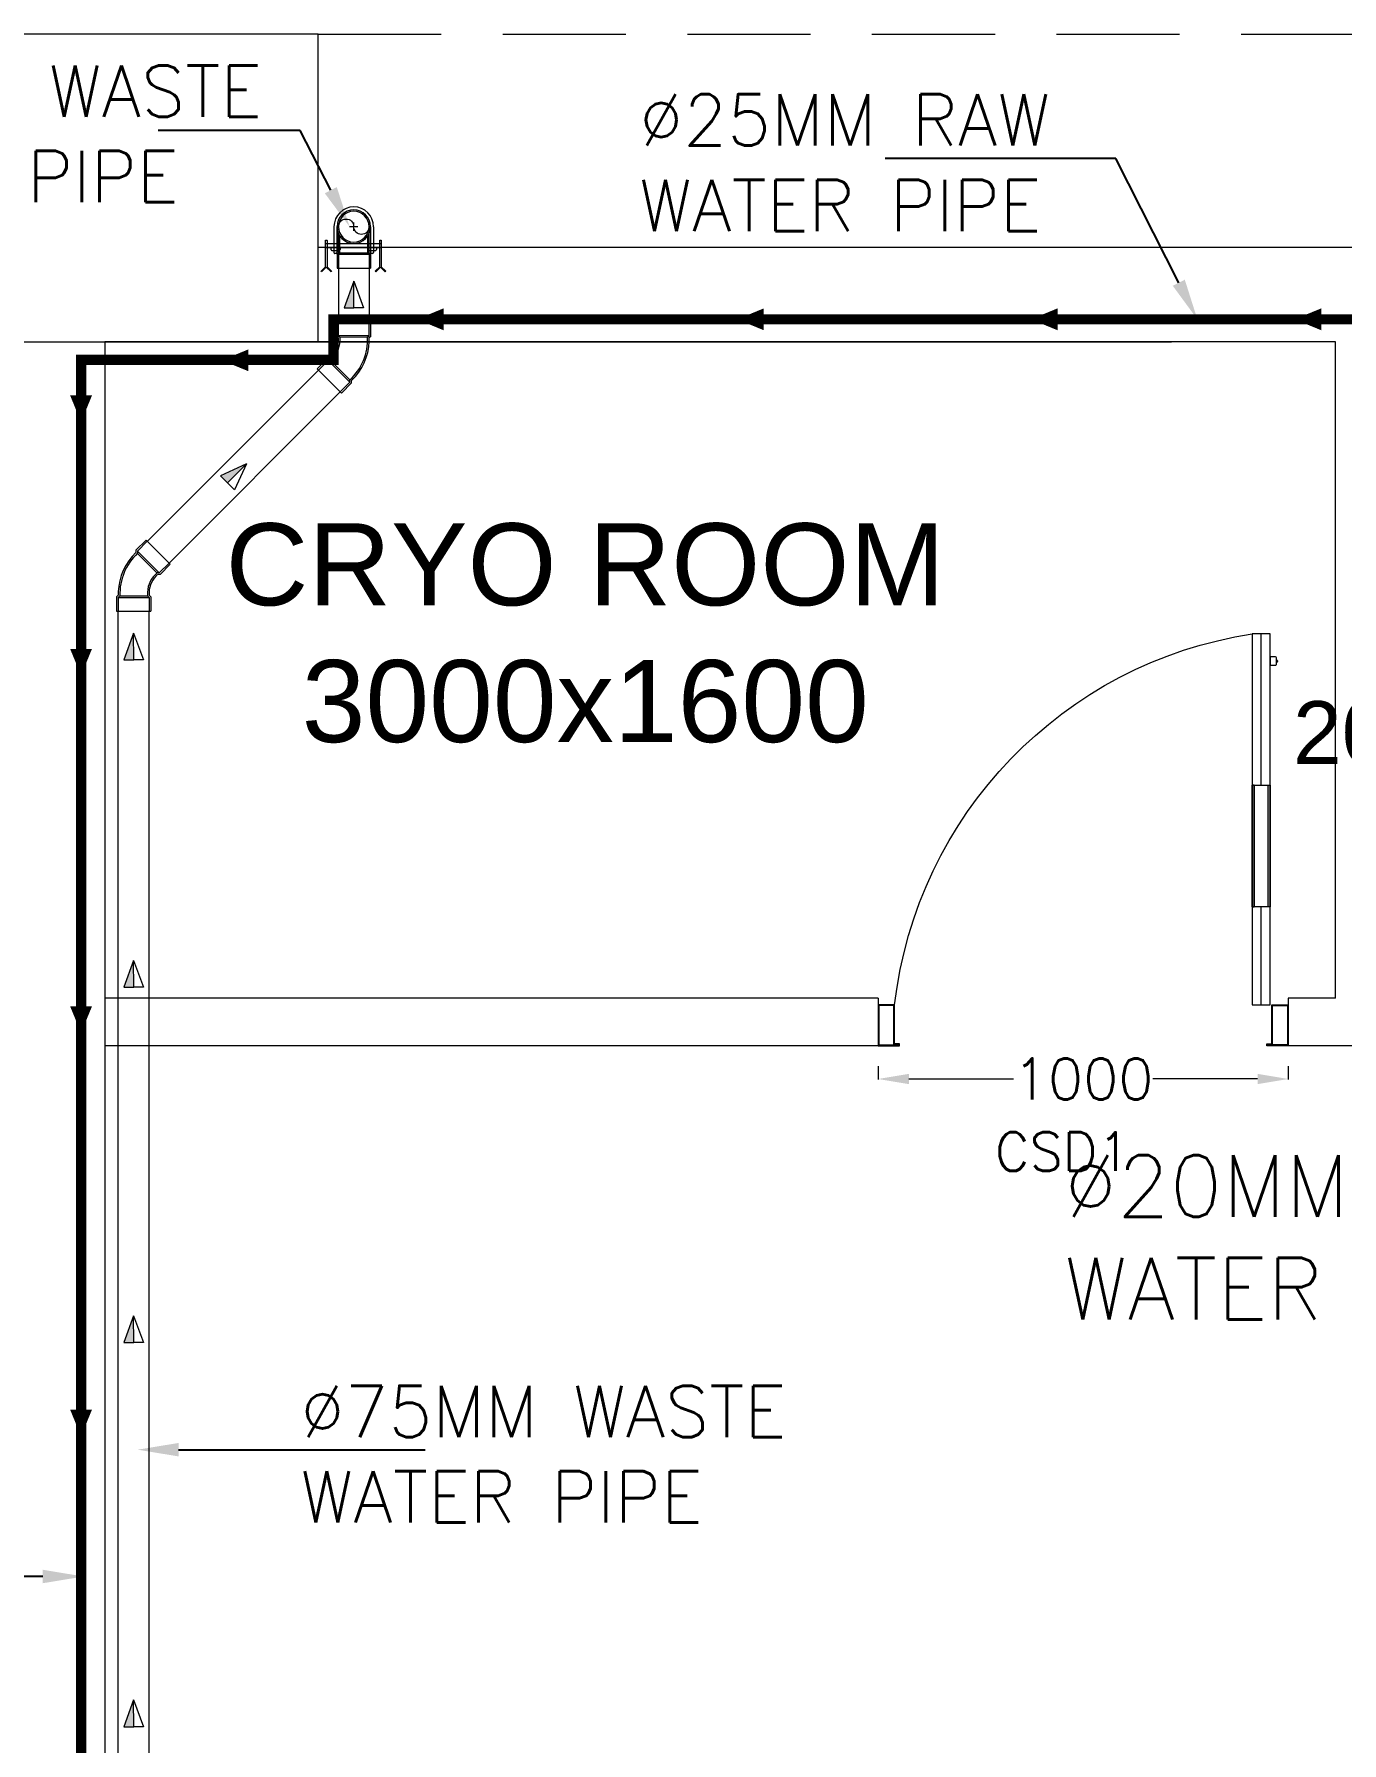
# Model space of a CAD drawing. Extents: x 3505867 to 4040009, y -660366 to -590408.
# Drawn here: x 3858648 to 3861836, y -599938 to -595773 of the extents above; entities that cross this region are included whole.
import ezdxf
from ezdxf import colors
from ezdxf.entities.mleader import LeaderData, LeaderLine
from ezdxf.math import Vec2, Vec3

# ---------------------------------------------------------------- set-up
doc = ezdxf.new("R2010")
doc.units = 0
doc.header["$LTSCALE"] = 6
doc.header["$MEASUREMENT"] = 0
doc.linetypes.add('CENTER2', pattern=[1.125, 0.75, -0.125, 0.125, -0.125])
doc.linetypes.add('HIDDEN', pattern=[0.375, 0.25, -0.125])
doc.layers.get('0').update_dxf_attribs({"linetype": 'CONTINUOUS', "lineweight": 0})
doc.layers.get('Defpoints').update_dxf_attribs({"linetype": 'CONTINUOUS', "lineweight": 0})
for name, color, linetype, lineweight in [('1200 Door', 144, 'CONTINUOUS', 0), ('Chajja', 7, 'CONTINUOUS', 0), ('COL', 5, 'CONTINUOUS', 0), ('DIM', 7, 'CONTINUOUS', 0), ('PHE-SP', 1, 'CONTINUOUS', 0), ('phe-text', 1, 'CONTINUOUS', 0), ('PL- WASTE PIPE', 6, 'CONTINUOUS', 0), ('PL-CLAMP', 211, 'CONTINUOUS', 0), ('PL-RA WATER SUPPLY PIPE', 100, 'CONTINUOUS', 0), ('PL-SOFT  WATER SUPPLY PIPE', 162, 'CONTINUOUS', 0), ('PL-SOIL PIPE', 1, 'CONTINUOUS', 0), ('PL-WATER PIPING', 1, 'CONTINUOUS', 0), ('Single Leaf Door', 4, 'CONTINUOUS', 0), ('WALL', 10, 'CONTINUOUS', 0)]:
    doc.layers.add(name, color=color, linetype=linetype, lineweight=lineweight)
doc.styles.add('ARIAL', font='arial.ttf')
doc.styles.add('ROMANS', font='romans.shx')
doc.styles.get("Standard").update_dxf_attribs({"font": 'SIMPLEX'})
doc.dimstyles.new('AEPL1', dxfattribs={"dimtxt": 100, "dimasz": 75, "dimexe": 1.25, "dimexo": 50, "dimtad": 0, "dimdec": 0, "dimtxsty": 'ROMANS', "dimcen": 2.5, "dimclrd": 7, "dimclre": 7, "dimadec": 0, "dimazin": 0, "dimtfac": 1, "dimtdec": 0, "dimtmove": 0, "dimatfit": 3, "dimfxl": 1, "dimlwd": 0, "dimlwe": 0, "dimarcsym": 0})

# ---------------------------------------------------------------- blocks, each defined once
blk = doc.blocks.new('*D609')
at = {"layer": 'Defpoints', "color": 0, "linetype": 'ByBlock', "transparency": 16777216}
for p in [(-26825, 15699.2), (-25825, 15699.2), (-25825, 15618.3)]:
    blk.add_point(p, dxfattribs=at)
at = {"layer": 'DIM', "color": 7, "linetype": 'ByBlock', "lineweight": 0, "transparency": 16777216}
for p, q in [((-26825, 15649.2), (-26825, 15617.1)), ((-25825, 15649.2), (-25825, 15617.1)), ((-26750, 15618.3), (-26494.7, 15618.3)), ((-25900, 15618.3), (-26155.3, 15618.3))]:
    blk.add_line(p, q, dxfattribs=at)
at = {"layer": 'DIM', "color": 7, "linetype": 'ByBlock', "transparency": 16777216}
for points in [[(-26750, 15630.8), (-26750, 15605.8), (-26825, 15618.3)], [(-25900, 15630.8), (-25900, 15605.8), (-25825, 15618.3)]]:
    blk.add_solid(points, dxfattribs=at)
at = {"layer": 'DIM', "color": 0, "linetype": 'ByBlock', "transparency": 16777216, "insert": (-26325, 15618.3), "char_height": 100, "attachment_point": 5, "style": 'ROMANS'}
blk.add_mtext('1000', dxfattribs=at)
blk = doc.blocks.new('1000x2100x100 SD')
at = {"layer": 'Single Leaf Door'}
for points in [[(44.2, 338.9), (49.1, 338.9), (49.1, 635.4), (44.2, 635.4)], [(87.8, 635.4), (82.8, 635.4), (82.8, 338.9), (87.8, 338.9)]]:
    blk.add_hatch(color=6, dxfattribs=at).paths.add_polyline_path(points)
at = {"layer": 'Single Leaf Door', "color": 8}
for p, q in [((44.2, 100), (44.2, 1004.2)), ((44.2, 1004.2), (87.8, 1004.2)), ((66, 635.4), (66, 1004.2)), ((87.8, 1004.2), (87.8, 100)), ((29.8, 946.7), (29.8, 928.8)), ((44.2, 948.7), (31.7, 948.7)), ((31.7, 926.8), (44.2, 926.8)), ((44.2, 948.7), (44.2, 926.8)), ((66, 100), (66, 338.9)), ((0, 100), (0, 0)), ((40.2, 100), (0, 100)), ((2, 98), (2, 2)), ((38.2, 98), (2, 98)), ((38.2, 3), (38.2, 98)), ((40.2, 5), (40.2, 100)), ((87.8, 100), (44.2, 100)), ((959.8, 5), (959.8, 100)), ((959.8, 100), (1000, 100)), ((961.8, 3), (961.8, 98)), ((961.8, 98), (998, 98)), ((998, 98), (998, 2)), ((1000, 100), (1000, 0)), ((0, 0), (40.2, 0)), ((2, 2), (40.2, 2)), ((50.1, 3), (38.2, 3)), ((52.1, 5), (40.2, 5)), ((40.2, 2), (50.1, 2)), ((40.2, 0), (52.1, 0)), ((50.1, 2), (50.1, 3)), ((52.1, 0), (52.1, 5)), ((947.9, 5), (959.8, 5)), ((947.9, 0), (947.9, 5)), ((959.8, 0), (947.9, 0)), ((949.9, 3), (961.8, 3)), ((949.9, 2), (949.9, 3)), ((959.8, 2), (949.9, 2)), ((998, 2), (959.8, 2)), ((1000, 0), (959.8, 0))]:
    blk.add_line(p, q, dxfattribs=at)
at = {"layer": 'Single Leaf Door', "color": 6}
for p, q in [((87.8, 635.4), (44.2, 635.4)), ((44.2, 635.4), (44.2, 338.9)), ((49.1, 338.9), (49.1, 635.4)), ((82.8, 338.9), (82.8, 635.4)), ((87.8, 338.9), (87.8, 635.4)), ((44.2, 338.9), (87.8, 338.9))]:
    blk.add_line(p, q, dxfattribs=at)
at = {"layer": 'Single Leaf Door', "color": 6, "ltscale": 100}
blk.add_line((82.8, 635.4), (82.8, 338.9), dxfattribs=at)
at = {"layer": 'Single Leaf Door', "color": 6}
for points in [[(44.2, 635.4), (44.2, 338.9), (49.1, 338.9), (49.1, 635.4), (44.2, 635.4)], [(87.8, 635.4), (87.8, 338.9), (82.8, 338.9), (82.8, 635.4), (87.8, 635.4)]]:
    blk.add_lwpolyline(points, dxfattribs=at)
at = {"layer": 'Single Leaf Door', "ltscale": 5000}
blk.add_lwpolyline([(44.2, 635.4), (44.2, 338.9), (49.1, 338.9), (49.1, 635.4), (44.2, 635.4)], dxfattribs=at)
at = {"layer": 'Single Leaf Door', "color": 8}
for centre, radius, start, end in [((-69.3, -19.8), 1036, 6.6418, 81.2791), ((29.8, 937.7), 3.72, 90, 270), ((31.7, 946.7), 1.98, 90, 180), ((31.7, 928.8), 1.98, 180, 270)]:
    blk.add_arc(centre, radius, start, end, dxfattribs=at)
blk = doc.blocks.new('clamp')
at = {"layer": 'PL-CLAMP'}
for p, q in [((105.4, 198.4), (168.6, 198.4)), ((105.4, 191.1), (168.6, 191.1)), ((156.2, 205.8), (161.2, 205.8)), ((156.2, 183.7), (161.2, 183.7)), ((163.2, 185.7), (163.2, 203.8)), ((170.6, 196.4), (170.6, 193.1)), ((105.4, 109.4), (168.6, 109.4)), ((105.4, 102), (168.6, 102)), ((156.2, 116.8), (161.2, 116.8)), ((156.2, 94.7), (161.2, 94.7)), ((163.2, 96.7), (163.2, 114.8)), ((170.6, 107.4), (170.6, 104))]:
    blk.add_line(p, q, dxfattribs=at)
for points in [[(138.4, 216.5, -0.414214), (139.4, 217.5), (203.1, 217.5), (214, 228.4), (215.4, 227), (203.9, 215.5), (215.3, 204), (213.9, 202.6), (203, 213.5), (139.4, 213.5, -0.414214), (138.4, 214.5), (138.4, 216.5)], [(138.4, 84.3, -0.414214), (139.4, 85.3), (203.1, 85.3), (214, 96.3), (215.4, 94.9), (203.9, 83.3), (215.3, 71.9), (213.9, 70.5), (203, 81.3), (139.4, 81.3, -0.414214), (138.4, 82.3), (138.4, 84.3)]]:
    blk.add_lwpolyline(points, format="xyb", dxfattribs=at)
for points in [[(146.2, 81.3), (146.2, 217.5)], [(156.2, 81.3), (156.2, 217.5)]]:
    blk.add_lwpolyline(points, dxfattribs=at)
for centre, radius, start, end in [((105.4, 150.2), 48.2, 90, 270), ((161.2, 203.8), 2, 0, 90), ((161.2, 185.7), 2, 270, 0), ((168.6, 196.4), 2, 0, 90), ((168.6, 193.1), 2, 270, 0), ((161.2, 114.8), 2, 0, 90), ((161.2, 96.7), 2, 270, 0), ((168.6, 107.4), 2, 0, 90), ((168.6, 104), 2, 270, 0)]:
    blk.add_arc(centre, radius, start, end, dxfattribs=at)
blk = doc.blocks.new('RISER UP 100')
at = {"color": 0, "linetype": 'Continuous'}
for p, q in [((-98.5, 60), (-148.5, 60)), ((-148.5, -60), (-148.5, 60)), ((-98.5, 60), (-93.5, 55)), ((-93.5, 55), (-24, 55)), ((-98.5, -60), (-148.5, -60)), ((-98.5, -60), (-93.5, -55)), ((-93.5, -55), (-24, -55))]:
    blk.add_line(p, q, dxfattribs=at)
at = {"color": 8, "linetype": 'Continuous', "lineweight": 0, "ltscale": 0.005}
for p, q in [((-98.5, 55), (-148.5, 55)), ((-98.5, -55), (-98.5, 55)), ((-98.5, 55), (-93.5, 50)), ((-93.5, -50), (-93.5, 50)), ((-93.5, 50), (-33.2, 50)), ((-98.5, -55), (-148.5, -55)), ((-98.5, -55), (-93.5, -50)), ((-93.5, -50), (-33.2, -50))]:
    blk.add_line(p, q, dxfattribs=at)
at = {"color": 8, "linetype": 'CENTER2', "lineweight": 0}
for p, q in [((-15, 0), (15, 0)), ((0, 15), (0, -15))]:
    blk.add_line(p, q, dxfattribs=at)
at = {"color": 0, "linetype": 'Continuous'}
blk.add_circle((0, 0), 60, dxfattribs=at)
at = {"color": 8, "linetype": 'Continuous', "lineweight": 0, "ltscale": 0.005}
blk.add_circle((0, 0), 55, dxfattribs=at)
at = {"color": 8, "linetype": 'Continuous', "lineweight": 0}
for centre, start, end in [((0, 27.5), 90, 270), ((0, -27.5), 270, 90)]:
    blk.add_arc(centre, 27.5, start, end, dxfattribs=at)
blk = doc.blocks.new('100 ELBOW')
at = {"color": 0, "linetype": 'Continuous'}
for p, q in [((-77.3, 0.5), (-85.9, -8)), ((72.2, 60.9), (66.6, 55.2)), ((72.2, 60.9), (123.7, 60.9)), ((123.7, 60.9), (123.7, -60.9)), ((-94.1, -8), (-130.6, -44.4)), ((-130.6, -44.4), (-44.4, -130.6)), ((-94.1, -8), (-85.9, -8)), ((72.2, -60.9), (66.4, -55.1)), ((72.2, -60.9), (123.7, -60.9)), ((-8, -94.1), (-44.4, -130.6)), ((-0.4, -78.2), (-8, -85.8)), ((-8, -94.1), (-8, -85.8))]:
    blk.add_line(p, q, dxfattribs=at)
at = {"color": 8, "linetype": 'Continuous', "lineweight": 0, "ltscale": 0.005}
for p, q in [((68.7, -49.1), (68.7, 49.1)), ((74.6, 55), (68.9, 49.3)), ((74.6, -55), (74.6, 55)), ((74.6, 55), (123.7, 55)), ((-91.7, -13.9), (-126.4, -48.6)), ((-91.7, -13.9), (-13.9, -91.7)), ((-91.7, -13.9), (-83.3, -13.9)), ((-83.4, -13.9), (-13.9, -83.3)), ((74.6, -55), (68.9, -49.3)), ((74.6, -55), (123.7, -55)), ((-13.9, -91.7), (-48.6, -126.4)), ((-4.5, -73.9), (-13.9, -83.3)), ((-13.9, -91.7), (-13.9, -83.3))]:
    blk.add_line(p, q, dxfattribs=at)
at = {"color": 8, "linetype": 'Continuous', "ltscale": 0.005}
blk.add_line((-72.3, -2.8), (-73.3, -3.7), dxfattribs=at)
at = {"color": 8, "linetype": 'Continuous', "lineweight": 0, "ltscale": 0.005}
for centre, radius, start, end in [((61.5, -148.1), 197.5, 87.86176, 137.18), ((60.9, -147.1), 98.2, 85.3383, 131.76601)]:
    blk.add_arc(centre, radius, start, end, dxfattribs=at)
at = {"color": 0, "linetype": 'Continuous'}
for centre, radius, start, end in [((61.6, -148.2), 203.5, 88.5977, 133.05078), ((60.9, -147.1), 92.3, 86.66432, 131.66432)]:
    blk.add_arc(centre, radius, start, end, dxfattribs=at)
blk = doc.blocks.new('A$C0B1B3CFA')
at = {"layer": 'PHE-SP'}
h = blk.add_hatch(color=7, dxfattribs=at)
h.dxf.hatch_style = 1
h.paths.add_polyline_path([(-0.0495, 0.0226), (-0.0495, 0), (0.0124, 0)])
at = {"layer": 'PHE-SP', "color": 7}
for points in [[(-0.0495, 0), (0.0124, 0), (-0.0495, 0.0226), (-0.0495, 0)], [(-0.0495, 0), (0.0124, 0), (-0.0495, -0.0226), (-0.0495, 0)]]:
    blk.add_lwpolyline(points, dxfattribs=at)
blk = doc.blocks.new('Z$W@#3BD47561')
at = {"layer": 'PHE-SP', "xscale": 49.00933755098914, "yscale": 49.00933755098914, "zscale": 49.00933755098914, "rotation": 270}
blk.add_blockref('A$C0B1B3CFA', (0, 0), dxfattribs=at)
blk = doc.blocks.new('Z$W@#4AA511D8')
at = {"layer": 'phe-text', "linetype": 'ByBlock', "lineweight": -2, "ltscale": 0.5, "xscale": 0.0244727334018079, "yscale": 0.0244727334018079, "zscale": 0.0244727334018079, "rotation": 270}
blk.add_blockref('Z$W@#3BD47561', (0.0148, 0), dxfattribs=at)
blk = doc.blocks.new('CIVIL IVF')
at = {"layer": 'Chajja', "color": 8, "linetype": 'HIDDEN', "ltscale": 200}
blk.add_line((-28190, 18165.2), (-23015, 18165.2), dxfattribs=at)
at = {"layer": 'COL', "color": 8}
blk.add_lwpolyline([(-28940, 17415.2), (-28190, 17415.2), (-28190, 18165.2), (-28940, 18165.2)], close=True, dxfattribs=at)
at = {"layer": 'WALL', "color": 8, "linetype": 'ByBlock'}
for p, q in [((-23015, 17645.2), (-28190, 17645.2)), ((-28710, 17415.2), (-28710, 11450.2)), ((-28710, 17415.2), (-28710, 11450.2)), ((-25710, 17415.2), (-28190, 17415.2)), ((-25710, 15815.2), (-25710, 17415.2)), ((-26825, 15815.2), (-28710, 15815.2)), ((-25710, 15815.2), (-25825, 15815.2)), ((-26825, 15699.2), (-28710, 15699.2)), ((-24445, 15699.2), (-25825, 15699.2))]:
    blk.add_line(p, q, dxfattribs=at)
at = {"layer": 'WALL', "color": 8, "lineweight": 0}
for p, q in [((-26530, 17415.2), (-28710, 17415.2)), ((-26825, 15815.2), (-26825, 15699.2)), ((-25825, 15815.2), (-25825, 15699.2))]:
    blk.add_line(p, q, dxfattribs=at)
at = {"layer": 'WALL', "color": 8, "linetype": 'ByBlock'}
blk.add_lwpolyline([(-28940, 10700.2), (-28940, 17415.2), (-26110, 17415.2)], dxfattribs=at)
at = {"layer": 'Single Leaf Door', "color": 8, "xscale": -1}
blk.add_blockref('1000x2100x100 SD', (-25825, 15699.2), dxfattribs=at)
at = {"layer": '1200 Door', "color": 8, "linetype": 'ByBlock', "style": 'ROMANS'}
blk.add_text('CSD1', height=94.18, dxfattribs=at).set_placement((-26540.5, 15394.3, -35804.4))
at = {"layer": 'DIM', "color": 8, "attachment_point": 5, "style": 'ARIAL'}
for s, insert, char_height, width in [('CRYO ROOM 3000x1600', (-27539, 16704.8), 200, 1982.81), ('TOILET\\P2050x1600', (-25284.7, 16589.2), 153, 1626.956)]:
    blk.add_mtext(s, dxfattribs=dict(at, insert=insert, char_height=char_height, width=width))
at = {"layer": 'DIM', "color": 8, "linetype": 'ByBlock'}
dim = blk.add_linear_dim(base=(-25825, 15618.3), p1=(-26825, 15699.2), p2=(-25825, 15699.2), dimstyle='AEPL1', dxfattribs=at)
dim.commit()
dim.dimension.update_dxf_attribs({"geometry": '*D609', "text_midpoint": (-26325, 15618.3)})

msp = doc.modelspace()

# ---------------------------------------------------------------- linework, layer by layer
at = {"layer": 'PL- WASTE PIPE', "linetype": 'ByBlock', "lineweight": 0, "ltscale": 5}
for p, q in [((3859389.9, -596343.5), (3859389.9, -596474.7)), ((3859464.9, -596343.5), (3859464.9, -596474.7)), ((3858924.1, -597009.5), (3859341.3, -596592.2)), ((3858977.1, -597062.5), (3859394.3, -596645.3)), ((3858853.4, -601809.5), (3858853.4, -597180)), ((3858928.4, -601809.5), (3858928.4, -597180))]:
    msp.add_line(p, q, dxfattribs=at)
at = {"layer": 'PL-SOFT  WATER SUPPLY PIPE', "color": 3, "const_width": 25}
msp.add_lwpolyline([(3861886.1, -596468.3), (3859377.8, -596468.3), (3859377.8, -596567.2), (3858762.6, -596567.2), (3858762.6, -602468.5), (3859385.3, -602468.5), (3859385.3, -602538.1), (3860169.8, -602538.1)], dxfattribs=at)
at = {"layer": 'PL-WATER PIPING', "color": 61, "true_color": 0xd8e58c}
for points in [[(3859646.3, -596468.3, 53.3, 0, 0), (3859581.5, -596468.3, 0, 0, 0)], [(3860427.1, -596468.3, 53.3, 0, 0), (3860362.3, -596468.3, 0, 0, 0)], [(3861143.2, -596468.3, 53.3, 0, 0), (3861078.4, -596468.3, 0, 0, 0)], [(3861786.1, -596468.3, 53.3, 0, 0), (3861721.3, -596468.3, 0, 0, 0)], [(3859170.6, -596568.2, 53.3, 0, 0), (3859105.8, -596568.2, 0, 0, 0)], [(3858762.6, -596653.9, 53.3, 0, 0), (3858762.6, -596718.7, 0, 0, 0)], [(3858762.6, -597271.6, 53.3, 0, 0), (3858762.6, -597336.4, 0, 0, 0)], [(3858762.6, -598143, 53.3, 0, 0), (3858762.6, -598207.8, 0, 0, 0)], [(3858762.6, -599126.1, 53.3, 0, 0), (3858762.6, -599190.9, 0, 0, 0)]]:
    msp.add_lwpolyline(points, format="xyseb", dxfattribs=at)

# ---------------------------------------------------------------- block references
at = {"linetype": 'ByBlock'}
msp.add_blockref('CIVIL IVF', (3887530.8, -613938.4), dxfattribs=at)
at = {"layer": 'PL- WASTE PIPE', "linetype": 'ByBlock', "ltscale": 5}
for name, p, xscale, yscale, zscale, rotation in [('RISER UP 100', (3859427.4, -596242.5), -0.6804665603485837, 0.6804665603485837, 0.6804665595408722, 269.9999999999997), ('100 ELBOW', (3859427.5, -596559.1), 0.6818181811568929, 0.6818181824598778, 0.6818181817632315, 225.0000000000001), ('100 ELBOW', (3858890.9, -597095.6), 0.6818181811568929, 0.6818181824598778, 0.6818181817632315, 45.00000000000026)]:
    msp.add_blockref(name, p, dxfattribs=dict(at, xscale=xscale, yscale=yscale, zscale=zscale, rotation=rotation))
at = {"layer": 'PL-CLAMP', "linetype": 'ByBlock', "xscale": 0.999925075801382, "yscale": 0.999925075801382, "zscale": 0.9999250752857497, "rotation": 269.9750030928284}
msp.add_blockref('clamp', (3859277.2, -596137), dxfattribs=at)
at = {"layer": 'PL-SOIL PIPE', "color": 1, "linetype": 'Continuous'}
for p, xscale, yscale, zscale, rotation in [((3859427.3, -596375), 876.8658294741393, 876.8658294741393, 876.8658294741393, 270.129995499921), ((3859165.6, -596820.7), 876.8658294741394, 876.8658294741394, 876.8658294741394, 225.1299954999209), ((3858890.8, -597233.4), 876.8658294741393, 876.8658294741393, 876.8658294741393, 270.129995499921), ((3858890.8, -598031.4), 876.8658294741393, 876.8658294741393, 876.8658294741393, 270.129995499921), ((3858890.8, -598897.2), 876.8658294741393, 876.8658294741393, 876.8658294741393, 270.129995499921), ((3858890.8, -599833.9), 876.8658294741393, 876.8658294741393, 876.8658294741393, 270.129995499921)]:
    msp.add_blockref('Z$W@#4AA511D8', p, dxfattribs=dict(at, xscale=xscale, yscale=yscale, zscale=zscale, rotation=rotation))

# ---------------------------------------------------------------- texts
at = {"layer": 'PL- WASTE PIPE', "linetype": 'ByBlock', "lineweight": 0, "ltscale": 5, "char_height": 125, "width": 1332.591, "attachment_point": 1, "style": 'ROMANS'}
for insert in [(3858019.9, -595849.4), (3859297.7, -599067.9)]:
    msp.add_mtext('%%c75MM WASTE WATER PIPE', dxfattribs=dict(at, insert=insert))
at = {"layer": 'PL-RA WATER SUPPLY PIPE', "lineweight": 0, "ltscale": 0.01, "insert": (3860123.5, -595919.8), "char_height": 125, "width": 1332.591, "attachment_point": 1, "style": 'ROMANS'}
msp.add_mtext('%%c25MM RAW WATER PIPE', dxfattribs=at)
at = {"layer": 'PL-SOFT  WATER SUPPLY PIPE', "color": 5, "insert": (3861159.6, -598506.1), "char_height": 150, "width": 1899.144, "attachment_point": 1}
msp.add_mtext('%%c20MM RAW WATER PIPE', dxfattribs=at)

# ---------------------------------------------------------------- leaders
at = {"layer": 'PL- WASTE PIPE', "linetype": 'ByBlock', "lineweight": 0, "ltscale": 5}
ml = msp.add_multileader_mtext('Standard', dxfattribs=at)
ml.set_content(' ', color=256)
ml.set_leader_properties()
ml.build(insert=Vec2(0, 0))
ml.multileader.update_dxf_attribs({"text_right_attachment_type": 6, "dogleg_length": 265, "arrow_head_size": 100})
ctx = ml.context
ctx.base_point, ctx.char_height, ctx.arrow_head_size, ctx.landing_gap_size, ctx.plane_origin, ctx.plane_x_axis = Vec3(3858931.4, -595947.9), 100, 100, 50, Vec3(3859506.1, -596388), Vec3(-1, 0)
ctx.right_attachment = 6
notes = []
notes.append((ctx, [(0, (1, 1, 0), (3859296.5, -596007.9), (-1, 0), 265, [(0, [(3859417.2, -596242.5)], 0, [])])]))
ctx.mtext.insert, ctx.mtext.flow_direction = Vec3(3858981.4, -595887.9), 5
ml = msp.add_multileader_mtext('Standard', dxfattribs=at)
ml.set_content(' ', color=256)
ml.set_leader_properties()
ml.build(insert=Vec2(0, 0))
ml.multileader.update_dxf_attribs({"text_right_attachment_type": 6, "dogleg_length": 265, "arrow_head_size": 100})
ctx = ml.context
ctx.base_point, ctx.char_height, ctx.arrow_head_size, ctx.landing_gap_size, ctx.plane_origin = Vec3(3859601.4, -599223.7), 100, 100, 50, Vec3(3859126.7, -599603.8)
ctx.right_attachment = 6
notes.append((ctx, [(0, (1, 1, 0), (3859336.3, -599223.7), (1, 0), 265, [(0, [(3858900.5, -599223.7)], 0, [])])]))
ctx.mtext.insert, ctx.mtext.flow_direction = Vec3(3859651.4, -599163.7), 5
at = {"layer": 'PL-RA WATER SUPPLY PIPE', "ltscale": 0.01}
ml = msp.add_multileader_mtext('Standard', dxfattribs=at)
ml.set_content(' ', color=256)
ml.set_leader_properties()
ml.build(insert=Vec2(0, 0))
ml.multileader.update_dxf_attribs({"text_right_attachment_type": 6, "dogleg_length": 481.5, "arrow_head_size": 100})
ctx = ml.context
ctx.base_point, ctx.char_height, ctx.arrow_head_size, ctx.landing_gap_size, ctx.plane_origin, ctx.plane_x_axis = Vec3(3860703.4, -596016.1), 100, 100, 50, Vec3(3861938.5, -596076.1), Vec3(-1, 0)
ctx.right_attachment = 6
notes.append((ctx, [(0, (1, 1, 0), (3861285, -596076.1), (-1, 0), 481.5, [(0, [(3861484.1, -596468.3)], 0, [])])]))
ctx.mtext.insert, ctx.mtext.flow_direction = Vec3(3860753.4, -595956.1), 5
ml = msp.add_multileader_mtext('Standard', dxfattribs=at)
ml.set_content(' ', color=256)
ml.set_leader_properties()
ml.build(insert=Vec2(0, 0))
ml.multileader.update_dxf_attribs({"text_right_attachment_type": 6, "dogleg_length": 481.5, "arrow_head_size": 100})
ctx = ml.context
ctx.base_point, ctx.char_height, ctx.arrow_head_size, ctx.landing_gap_size, ctx.plane_origin, ctx.plane_x_axis = Vec3(3857742.1, -599472.8), 100, 100, 50, Vec3(3858977.2, -599532.8), Vec3(-1, 0)
ctx.right_attachment = 6
notes.append((ctx, [(0, (1, 1, 0), (3858323.7, -599532.8), (-1, 0), 481.5, [(0, [(3858769, -599532.8)], 0, [])])]))
ctx.mtext.insert, ctx.mtext.flow_direction = Vec3(3857792.1, -599412.8), 5
for ctx, leaders in notes:
    for number, flags, end, landing, length, lines in leaders:
        leader = LeaderData()
        leader.index, (leader.has_last_leader_line, leader.has_dogleg_vector, leader.attachment_direction) = number, flags
        leader.last_leader_point, leader.dogleg_vector, leader.dogleg_length = Vec3(end), Vec3(landing), length
        for number, points, colour, breaks in lines:
            line = LeaderLine()
            line.index, line.vertices, line.color, line.breaks = number, Vec3.list(points), colors.encode_raw_color(colour), breaks
            leader.lines.append(line)
        ctx.leaders.append(leader)

doc.saveas('drawing.dxf')
